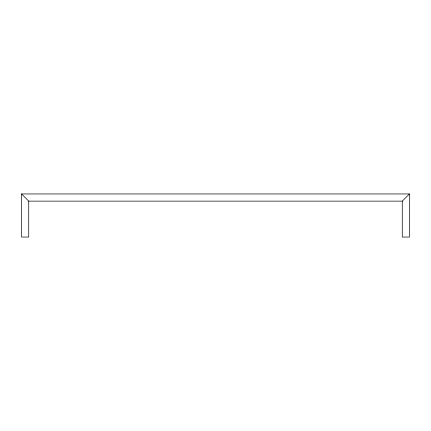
<?xml version="1.0" encoding="UTF-8"?>
<svg xmlns="http://www.w3.org/2000/svg" width="431" height="431" viewBox="0 0 431 431"><rect width="100%" height="100%" fill="white"/><g stroke="black" fill="none" stroke-linecap="round" stroke-linejoin="round"><path stroke-width="0.65" d="M402.268 201.132L409.45 193.95L409.45 237.05L402.268 237.05L402.268 201.132L28.732 201.132L21.55 193.95L21.55 237.05L28.732 237.05L28.732 201.132M21.55 193.95L409.45 193.95"/></g></svg>
